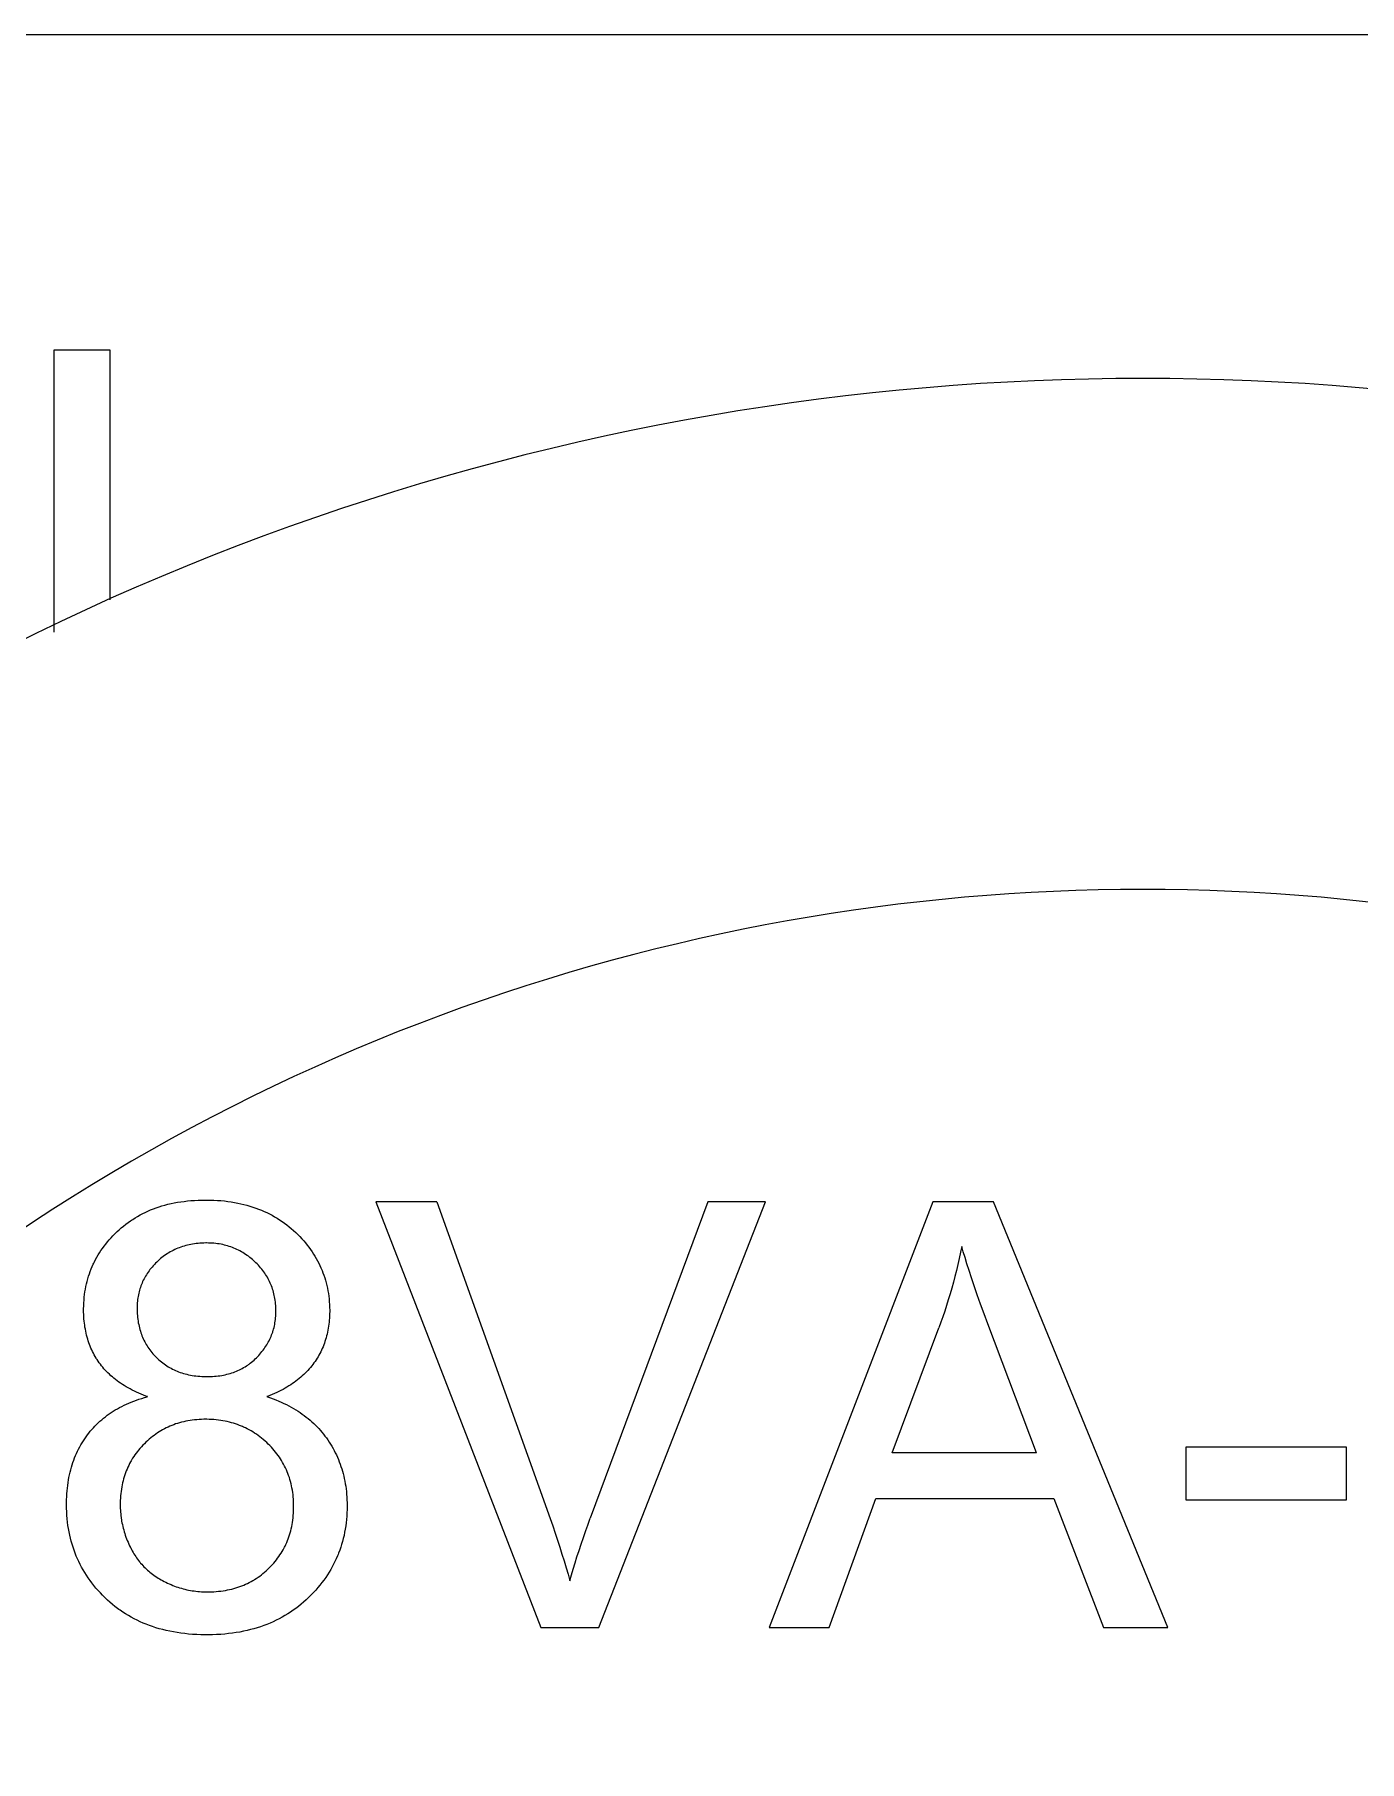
# Model space of a CAD drawing. Header units: millimetres. Extents: x -3 to 101, y -1 to 134.
# Drawn here: x 24.9 to 25.366, y 39.103 to 39.711 of the extents above; entities that cross this region are included whole.
import ezdxf

# ---------------------------------------------------------------- set-up
doc = ezdxf.new("R2010")
doc.units = ezdxf.units.MM

msp = doc.modelspace()

# ---------------------------------------------------------------- linework, layer by layer
for p, q in [((24.40615, 39.71114), (26.17385, 39.71114)), ((24.90641, 39.60001), (24.90641, 39.5006)), ((24.92626, 39.60001), (24.90641, 39.60001)), ((24.92626, 39.51206), (24.92626, 39.60001)), ((25.01988, 39.30001), (25.07799, 39.15001)), ((25.04136, 39.30001), (25.01988, 39.30001)), ((25.13683, 39.30001), (25.0954, 39.18858)), ((25.09836, 39.15001), (25.15709, 39.30001)), ((25.15709, 39.30001), (25.13683, 39.30001)), ((25.21602, 39.30001), (25.15842, 39.15001)), ((25.23741, 39.30001), (25.21602, 39.30001)), ((25.2988, 39.15001), (25.23741, 39.30001)), ((25.2017, 39.21161), (25.21817, 39.2556)), ((25.25255, 39.21161), (25.2017, 39.21161)), ((25.30514, 39.21355), (25.30514, 39.19503)), ((25.36173, 39.21355), (25.30514, 39.21355)), ((25.36173, 39.19503), (25.36173, 39.21355)), ((25.1795, 39.15001), (25.19597, 39.19544)), ((25.19597, 39.19544), (25.25869, 39.19544)), ((25.25869, 39.19544), (25.27619, 39.15001)), ((25.30514, 39.19503), (25.36173, 39.19503)), ((25.07799, 39.15001), (25.09836, 39.15001)), ((25.15842, 39.15001), (25.1795, 39.15001)), ((25.27619, 39.15001), (25.2988, 39.15001))]:
    msp.add_line(p, q)
for points in [[(24.92871, 39.28947), (24.92946, 39.29016), (24.93022, 39.29082), (24.93099, 39.29146), (24.93178, 39.29208), (24.93258, 39.29268), (24.9334, 39.29326), (24.93382, 39.29354), (24.93424, 39.29381), (24.93509, 39.29435), (24.93595, 39.29486), (24.93684, 39.29535), (24.93774, 39.29582), (24.93866, 39.29627), (24.93959, 39.2967), (24.94054, 39.29711), (24.94151, 39.29749), (24.9425, 39.29786), (24.94351, 39.2982), (24.94454, 39.29852), (24.94559, 39.29882), (24.94665, 39.2991), (24.94774, 39.29935), (24.94885, 39.29959), (24.94998, 39.2998), (24.95114, 39.29999), (24.95231, 39.30015), (24.95351, 39.30029), (24.95474, 39.30041), (24.95599, 39.3005), (24.95726, 39.30057), (24.95856, 39.30061), (24.95988, 39.30062)], [(24.95988, 39.30062), (24.96021, 39.30062), (24.96152, 39.30061), (24.96281, 39.30056), (24.96408, 39.30049), (24.96532, 39.3004), (24.96654, 39.30028), (24.96774, 39.30014), (24.96891, 39.29997), (24.97007, 39.29978), (24.9712, 39.29956), (24.97231, 39.29933), (24.9734, 39.29906), (24.97448, 39.29878), (24.97553, 39.29847), (24.97656, 39.29815), (24.97758, 39.29779), (24.97858, 39.29742), (24.97956, 39.29703), (24.98052, 39.29661), (24.98147, 39.29617), (24.9824, 39.29571), (24.98332, 39.29523), (24.98422, 39.29472), (24.9851, 39.29419), (24.98597, 39.29364), (24.98682, 39.29307), (24.98766, 39.29248), (24.98848, 39.29186), (24.98929, 39.29122), (24.99009, 39.29056), (24.99087, 39.28987), (24.99164, 39.28916)], [(25.04136, 39.30001), (25.08127, 39.18843), (25.08217, 39.18584), (25.08303, 39.1833), (25.08386, 39.18079), (25.08466, 39.17831), (25.08543, 39.17587), (25.08617, 39.17347), (25.08688, 39.1711), (25.08757, 39.16877), (25.08823, 39.16648)], [(24.91694, 39.26192), (24.91695, 39.26232), (24.91697, 39.26334), (24.91701, 39.26436), (24.91708, 39.26535), (24.91717, 39.26634), (24.91728, 39.26731), (24.91741, 39.26826), (24.91757, 39.26921), (24.91775, 39.27014), (24.91795, 39.27106), (24.91817, 39.27196), (24.91841, 39.27286), (24.91868, 39.27374), (24.91897, 39.27462), (24.91928, 39.27548), (24.91961, 39.27633), (24.91996, 39.27718), (24.92033, 39.27801), (24.92053, 39.27842), (24.92073, 39.27883), (24.92115, 39.27965), (24.92159, 39.28045), (24.92205, 39.28125), (24.92254, 39.28204), (24.92305, 39.28282), (24.92358, 39.28359), (24.92413, 39.28435), (24.92471, 39.2851), (24.92532, 39.28585), (24.92595, 39.28659), (24.9266, 39.28732), (24.92728, 39.28804), (24.92798, 39.28876), (24.92871, 39.28947)], [(24.96023, 39.28548), (24.95994, 39.28548), (24.95925, 39.28547), (24.95857, 39.28544), (24.9579, 39.2854), (24.95724, 39.28534), (24.95659, 39.28527), (24.95595, 39.28518), (24.95532, 39.28509), (24.9547, 39.28498), (24.95409, 39.28485), (24.95349, 39.28471), (24.9529, 39.28456), (24.95232, 39.2844), (24.95175, 39.28422), (24.95119, 39.28403), (24.95063, 39.28383), (24.95008, 39.28361), (24.94954, 39.28338), (24.94901, 39.28314), (24.94848, 39.28288), (24.94822, 39.28275), (24.94796, 39.28261), (24.94745, 39.28233), (24.94695, 39.28203), (24.94645, 39.28173), (24.94596, 39.2814), (24.94548, 39.28107), (24.945, 39.28072), (24.94453, 39.28035), (24.94406, 39.27998), (24.9436, 39.27958), (24.94315, 39.27918), (24.9427, 39.27875)], [(24.97762, 39.27852), (24.97736, 39.27877), (24.9769, 39.2792), (24.97643, 39.27962), (24.97595, 39.28002), (24.97548, 39.28041), (24.97499, 39.28078), (24.97451, 39.28113), (24.97401, 39.28147), (24.97352, 39.2818), (24.97301, 39.28211), (24.9725, 39.28241), (24.97199, 39.28269), (24.97147, 39.28296), (24.97095, 39.28321), (24.97042, 39.28346), (24.96988, 39.28368), (24.96961, 39.28379), (24.96933, 39.2839), (24.96878, 39.2841), (24.96823, 39.28429), (24.96766, 39.28446), (24.96709, 39.28462), (24.96651, 39.28477), (24.96592, 39.2849), (24.96533, 39.28502), (24.96472, 39.28513), (24.96411, 39.28522), (24.96349, 39.2853), (24.96285, 39.28536), (24.96221, 39.28542), (24.96156, 39.28545), (24.9609, 39.28547), (24.96023, 39.28548)], [(24.99164, 39.28916), (24.99238, 39.28844), (24.9931, 39.28771), (24.99379, 39.28698), (24.99445, 39.28623), (24.99509, 39.28548), (24.99571, 39.28472), (24.9963, 39.28395), (24.99686, 39.28318), (24.99741, 39.28239), (24.99792, 39.2816), (24.99842, 39.2808), (24.99889, 39.28), (24.99934, 39.27918), (24.99977, 39.27836), (25.00017, 39.27752), (25.00055, 39.27668), (25.00091, 39.27583), (25.00124, 39.27497), (25.00156, 39.2741), (25.00185, 39.27322), (25.00212, 39.27233), (25.00237, 39.27142), (25.00259, 39.27051), (25.0028, 39.26959), (25.00298, 39.26866), (25.00314, 39.26771), (25.00327, 39.26676), (25.00339, 39.26579), (25.00348, 39.26481), (25.00354, 39.26381), (25.00359, 39.26281), (25.00361, 39.26179), (25.00361, 39.26144)], [(25.22626, 39.28425), (25.22583, 39.28221), (25.22536, 39.28007), (25.22487, 39.27794), (25.22437, 39.27583), (25.22384, 39.27373), (25.22328, 39.27165), (25.22271, 39.26959), (25.22212, 39.26754), (25.22151, 39.26551), (25.22088, 39.26349), (25.22023, 39.26149), (25.21957, 39.25951), (25.21888, 39.25755), (25.21817, 39.2556)], [(25.25255, 39.21161), (25.23547, 39.25696), (25.23415, 39.26053), (25.23289, 39.26397), (25.23172, 39.26727), (25.23064, 39.27037), (25.22968, 39.27318), (25.22882, 39.27577), (25.22806, 39.27815), (25.22739, 39.28034), (25.22679, 39.28237), (25.22626, 39.28425)], [(24.9427, 39.27875), (24.94227, 39.27832), (24.94185, 39.27789), (24.94144, 39.27745), (24.94105, 39.277), (24.94068, 39.27656), (24.94032, 39.27611), (24.93998, 39.27565), (24.93965, 39.27519), (24.93933, 39.27473), (24.93903, 39.27427), (24.93874, 39.27379), (24.93847, 39.27332), (24.93821, 39.27284), (24.93796, 39.27235), (24.93785, 39.27211), (24.93773, 39.27186), (24.93751, 39.27137), (24.9373, 39.27087), (24.93711, 39.27036), (24.93693, 39.26985), (24.93676, 39.26934), (24.93661, 39.26882), (24.93647, 39.26829), (24.93634, 39.26776), (24.93622, 39.26722), (24.93612, 39.26667), (24.93603, 39.26612), (24.93595, 39.26556), (24.93589, 39.26499), (24.93584, 39.26442), (24.9358, 39.26384), (24.93578, 39.26325), (24.93577, 39.26265), (24.93577, 39.26256)], [(24.98468, 39.26154), (24.98468, 39.26155), (24.98467, 39.2622), (24.98465, 39.26284), (24.98461, 39.26346), (24.98456, 39.26408), (24.9845, 39.26469), (24.98442, 39.26529), (24.98433, 39.26588), (24.98423, 39.26646), (24.98411, 39.26704), (24.98398, 39.2676), (24.98383, 39.26816), (24.98367, 39.26871), (24.9835, 39.26926), (24.98332, 39.2698), (24.98312, 39.27033), (24.98291, 39.27085), (24.9828, 39.27111), (24.98268, 39.27137), (24.98244, 39.27189), (24.98219, 39.27239), (24.98193, 39.27289), (24.98165, 39.27339), (24.98136, 39.27388), (24.98105, 39.27437), (24.98073, 39.27485), (24.98039, 39.27532), (24.98004, 39.27579), (24.97968, 39.27626), (24.9793, 39.27672), (24.9789, 39.27718), (24.97849, 39.27763), (24.97806, 39.27808), (24.97762, 39.27852)], [(24.92245, 39.24331), (24.92207, 39.24385), (24.92171, 39.2444), (24.92153, 39.24468), (24.92136, 39.24496), (24.92102, 39.24552), (24.9207, 39.2461), (24.92038, 39.24668), (24.92009, 39.24727), (24.9198, 39.24787), (24.91953, 39.24848), (24.91927, 39.24909), (24.91903, 39.24972), (24.9188, 39.25036), (24.91858, 39.251), (24.91837, 39.25165), (24.91818, 39.25232), (24.918, 39.25299), (24.91784, 39.25368), (24.91769, 39.25437), (24.91755, 39.25507), (24.91742, 39.25579), (24.91731, 39.25652), (24.91722, 39.25725), (24.91713, 39.258), (24.91707, 39.25876), (24.91701, 39.25954), (24.91698, 39.26032), (24.91695, 39.26112), (24.91694, 39.26192)], [(24.93577, 39.26256), (24.93578, 39.26194), (24.9358, 39.26125), (24.93583, 39.26057), (24.93588, 39.2599), (24.93594, 39.25925), (24.93602, 39.25861), (24.93611, 39.25798), (24.93621, 39.25736), (24.93633, 39.25675), (24.93646, 39.25616), (24.9366, 39.25557), (24.93675, 39.25499), (24.93692, 39.25443), (24.9371, 39.25387), (24.93729, 39.25332), (24.9375, 39.25278), (24.93772, 39.25225), (24.93795, 39.25173), (24.93819, 39.25122), (24.93845, 39.25071), (24.93858, 39.25046), (24.93872, 39.25021), (24.939, 39.24972), (24.9393, 39.24923), (24.93961, 39.24875), (24.93993, 39.24828), (24.94027, 39.24781), (24.94062, 39.24735), (24.94099, 39.2469), (24.94137, 39.24645), (24.94176, 39.24601), (24.94218, 39.24557), (24.9426, 39.24514)], [(24.97782, 39.24507), (24.97817, 39.24542), (24.9786, 39.24587), (24.979, 39.24632), (24.9794, 39.24678), (24.97977, 39.24724), (24.98013, 39.2477), (24.98048, 39.24817), (24.98081, 39.24864), (24.98113, 39.24911), (24.98143, 39.24959), (24.98172, 39.25008), (24.98199, 39.25056), (24.98225, 39.25105), (24.9825, 39.25155), (24.98273, 39.25205), (24.98295, 39.25256), (24.98316, 39.25307), (24.98335, 39.25359), (24.98353, 39.25411), (24.98362, 39.25438), (24.9837, 39.25464), (24.98385, 39.25518), (24.984, 39.25572), (24.98412, 39.25627), (24.98424, 39.25682), (24.98434, 39.25739), (24.98443, 39.25795), (24.98451, 39.25853), (24.98457, 39.25912), (24.98462, 39.25971), (24.98465, 39.26031), (24.98467, 39.26092), (24.98468, 39.26154)], [(25.00361, 39.26144), (25.00361, 39.26131), (25.0036, 39.26055), (25.00357, 39.25979), (25.00353, 39.25904), (25.00348, 39.25831), (25.00341, 39.25758), (25.00333, 39.25686), (25.00323, 39.25615), (25.00312, 39.25545), (25.003, 39.25476), (25.00286, 39.25408), (25.0027, 39.25341), (25.00254, 39.25275), (25.00236, 39.25209), (25.00217, 39.25144), (25.00196, 39.2508), (25.00174, 39.25017), (25.00151, 39.24955), (25.00126, 39.24894), (25.00101, 39.24833), (25.00073, 39.24774), (25.00045, 39.24714), (25.00015, 39.24656), (24.99984, 39.24599), (24.99951, 39.24542), (24.99918, 39.24486), (24.99883, 39.24431), (24.99846, 39.24376), (24.99808, 39.24322)], [(24.93945, 39.23135), (24.93889, 39.23156), (24.93803, 39.23189), (24.93719, 39.23223), (24.93638, 39.23258), (24.93558, 39.23293), (24.93481, 39.23329), (24.93406, 39.23367), (24.93333, 39.23405), (24.93262, 39.23443), (24.93193, 39.23483), (24.93126, 39.23523), (24.93061, 39.23565), (24.92997, 39.23607), (24.92936, 39.23649), (24.92876, 39.23693), (24.92818, 39.23737), (24.92761, 39.23782), (24.92707, 39.23828), (24.92654, 39.23874), (24.92602, 39.23922), (24.92552, 39.2397), (24.92504, 39.24019), (24.92457, 39.24069), (24.92411, 39.2412), (24.92368, 39.24171), (24.92325, 39.24223), (24.92284, 39.24277), (24.92264, 39.24304), (24.92245, 39.24331)], [(24.9426, 39.24514), (24.94303, 39.24473), (24.94347, 39.24433), (24.94391, 39.24394), (24.94436, 39.24357), (24.94482, 39.24321), (24.94529, 39.24286), (24.94576, 39.24253), (24.94625, 39.24221), (24.94674, 39.2419), (24.94724, 39.24161), (24.94774, 39.24133), (24.94826, 39.24106), (24.94878, 39.24081), (24.94932, 39.24056), (24.94986, 39.24033), (24.95041, 39.24011), (24.95097, 39.23991), (24.95154, 39.23972), (24.95212, 39.23954), (24.95271, 39.23937), (24.95332, 39.23922), (24.95393, 39.23908), (24.95455, 39.23895), (24.95519, 39.23883), (24.95584, 39.23873), (24.95649, 39.23864), (24.95717, 39.23857), (24.95785, 39.23851), (24.95855, 39.23846), (24.95926, 39.23843), (24.95998, 39.23842), (24.96043, 39.23841)], [(24.96043, 39.23841), (24.96096, 39.23842), (24.96166, 39.23844), (24.96235, 39.23847), (24.96302, 39.23852), (24.96368, 39.23858), (24.96433, 39.23865), (24.96497, 39.23874), (24.9656, 39.23884), (24.96621, 39.23895), (24.96682, 39.23908), (24.96741, 39.23922), (24.96799, 39.23937), (24.96856, 39.23954), (24.96913, 39.23971), (24.96968, 39.2399), (24.97022, 39.2401), (24.97076, 39.24032), (24.97129, 39.24055), (24.9718, 39.24079), (24.97231, 39.24104), (24.97281, 39.2413), (24.97331, 39.24158), (24.97379, 39.24187), (24.97427, 39.24217), (24.97474, 39.24249), (24.97497, 39.24265), (24.9752, 39.24281), (24.97566, 39.24316), (24.9761, 39.24351), (24.97654, 39.24388), (24.97698, 39.24426), (24.9774, 39.24466), (24.97782, 39.24507)], [(24.99808, 39.24322), (24.99768, 39.24268), (24.99727, 39.24215), (24.99684, 39.24162), (24.9964, 39.24111), (24.99594, 39.2406), (24.99547, 39.2401), (24.99498, 39.23961), (24.99448, 39.23912), (24.99396, 39.23864), (24.99343, 39.23817), (24.99288, 39.23771), (24.99231, 39.23726), (24.99173, 39.23681), (24.99113, 39.23638), (24.99052, 39.23595), (24.98989, 39.23552), (24.98924, 39.23511), (24.98857, 39.2347), (24.98788, 39.23431), (24.98718, 39.23392), (24.98646, 39.23354), (24.98572, 39.23316), (24.98495, 39.2328), (24.98417, 39.23244), (24.98337, 39.2321), (24.98255, 39.23176), (24.98171, 39.23143), (24.98151, 39.23135)], [(24.91827, 39.21785), (24.91878, 39.2185), (24.9193, 39.21914), (24.91983, 39.21977), (24.92037, 39.22038), (24.92093, 39.22098), (24.92151, 39.22156), (24.9221, 39.22213), (24.9227, 39.22269), (24.92332, 39.22323), (24.92396, 39.22376), (24.92461, 39.22428), (24.92527, 39.22478), (24.92596, 39.22527), (24.92666, 39.22575), (24.92737, 39.22621), (24.9281, 39.22666), (24.92885, 39.2271), (24.92962, 39.22753), (24.93041, 39.22794), (24.93121, 39.22834), (24.93203, 39.22872), (24.93288, 39.2291), (24.93374, 39.22946), (24.93462, 39.2298), (24.93552, 39.23013), (24.93644, 39.23045), (24.93739, 39.23076), (24.93835, 39.23105), (24.93934, 39.23132), (24.93945, 39.23135)], [(24.98151, 39.23135), (24.9817, 39.23129), (24.98272, 39.23093), (24.98372, 39.23057), (24.9847, 39.23018), (24.98565, 39.22979), (24.98658, 39.22939), (24.98748, 39.22897), (24.98837, 39.22854), (24.98923, 39.2281), (24.99007, 39.22765), (24.99088, 39.22718), (24.99168, 39.22671), (24.99246, 39.22622), (24.99321, 39.22572), (24.99395, 39.22521), (24.99467, 39.22469), (24.99537, 39.22416), (24.99605, 39.22362), (24.99672, 39.22306), (24.99737, 39.22249), (24.998, 39.22191), (24.99861, 39.22132), (24.99921, 39.22071), (24.99979, 39.22009), (25.00035, 39.21946), (25.0009, 39.21882), (25.00144, 39.21816), (25.00196, 39.21749), (25.00246, 39.21681)], [(24.95992, 39.22337), (24.95926, 39.22337), (24.95842, 39.22334), (24.9576, 39.2233), (24.95679, 39.22324), (24.95599, 39.22317), (24.95521, 39.22307), (24.95444, 39.22296), (24.95368, 39.22284), (24.95293, 39.22269), (24.9522, 39.22253), (24.95147, 39.22235), (24.95076, 39.22216), (24.95006, 39.22195), (24.94936, 39.22172), (24.94868, 39.22148), (24.94801, 39.22122), (24.94734, 39.22095), (24.94669, 39.22066), (24.94604, 39.22035), (24.9454, 39.22002), (24.94477, 39.21968), (24.94415, 39.21932), (24.94353, 39.21895), (24.94293, 39.21856), (24.94233, 39.21815), (24.94173, 39.21772), (24.94115, 39.21728), (24.94057, 39.21682), (24.94, 39.21633), (24.93944, 39.21583), (24.93888, 39.21532), (24.93833, 39.21478)], [(24.98199, 39.21465), (24.98142, 39.2152), (24.98083, 39.21573), (24.98024, 39.21624), (24.97965, 39.21673), (24.97904, 39.2172), (24.97843, 39.21766), (24.97781, 39.21809), (24.97718, 39.21851), (24.97655, 39.21891), (24.97591, 39.21929), (24.97526, 39.21966), (24.9746, 39.22001), (24.97394, 39.22034), (24.97326, 39.22065), (24.97292, 39.2208), (24.97258, 39.22095), (24.97189, 39.22123), (24.97119, 39.22149), (24.97048, 39.22174), (24.96976, 39.22197), (24.96904, 39.22218), (24.9683, 39.22238), (24.96755, 39.22255), (24.96679, 39.22272), (24.96603, 39.22286), (24.96525, 39.22299), (24.96446, 39.22309), (24.96366, 39.22319), (24.96285, 39.22326), (24.96203, 39.22332), (24.96119, 39.22335), (24.96034, 39.22337), (24.95992, 39.22337)], [(24.91091, 39.19339), (24.91091, 39.194), (24.91093, 39.19507), (24.91097, 39.19611), (24.91103, 39.19714), (24.91111, 39.19815), (24.91121, 39.19914), (24.91133, 39.20011), (24.91147, 39.20107), (24.91162, 39.20201), (24.91179, 39.20293), (24.91198, 39.20384), (24.91219, 39.20474), (24.91241, 39.20562), (24.91265, 39.20648), (24.91291, 39.20733), (24.91318, 39.20816), (24.91348, 39.20899), (24.91378, 39.20979), (24.91411, 39.21059), (24.91445, 39.21137), (24.91481, 39.21214), (24.91518, 39.21289), (24.91557, 39.21364), (24.91598, 39.21437), (24.91641, 39.21509), (24.91685, 39.21579), (24.91731, 39.21649), (24.91778, 39.21717), (24.91827, 39.21785)], [(25.00246, 39.21681), (25.00296, 39.21609), (25.00345, 39.21536), (25.00391, 39.21463), (25.00436, 39.21388), (25.00479, 39.21313), (25.00521, 39.21237), (25.0056, 39.2116), (25.00598, 39.21082), (25.00634, 39.21003), (25.00668, 39.20923), (25.007, 39.20842), (25.00731, 39.20761), (25.00759, 39.20678), (25.00786, 39.20594), (25.00812, 39.20509), (25.00835, 39.20423), (25.00857, 39.20337), (25.00877, 39.20248), (25.00895, 39.20159), (25.00911, 39.20069), (25.00926, 39.19977), (25.00938, 39.19885), (25.00949, 39.19791), (25.00958, 39.19695), (25.00965, 39.19599), (25.0097, 39.19501), (25.00974, 39.19401), (25.00975, 39.19301), (25.00975, 39.19288)], [(24.93833, 39.21478), (24.9378, 39.21424), (24.93729, 39.21369), (24.93679, 39.21313), (24.93632, 39.21256), (24.93586, 39.21199), (24.93542, 39.21141), (24.935, 39.21083), (24.9346, 39.21024), (24.93421, 39.20963), (24.93384, 39.20902), (24.93366, 39.20872), (24.93349, 39.20841), (24.93315, 39.20778), (24.93283, 39.20715), (24.93253, 39.2065), (24.93224, 39.20585), (24.93197, 39.20519), (24.93171, 39.20452), (24.93147, 39.20384), (24.93125, 39.20315), (24.93104, 39.20245), (24.93085, 39.20174), (24.93067, 39.20101), (24.93051, 39.20028), (24.93037, 39.19953), (24.93024, 39.19878), (24.93013, 39.198), (24.93004, 39.19722), (24.92996, 39.19642), (24.92991, 39.19561), (24.92986, 39.19479), (24.92984, 39.19395), (24.92984, 39.19329)], [(24.99092, 39.19268), (24.99092, 39.19272), (24.99091, 39.19357), (24.99088, 39.19441), (24.99083, 39.19524), (24.99077, 39.19605), (24.99069, 39.19685), (24.99059, 39.19764), (24.99047, 39.19842), (24.99033, 39.19918), (24.99018, 39.19993), (24.99001, 39.20067), (24.98982, 39.20141), (24.98962, 39.20213), (24.9894, 39.20284), (24.98916, 39.20354), (24.98891, 39.20423), (24.98864, 39.20491), (24.98836, 39.20558), (24.98805, 39.20625), (24.98773, 39.2069), (24.9874, 39.20754), (24.98704, 39.20818), (24.98667, 39.20881), (24.98628, 39.20943), (24.98588, 39.21004), (24.98546, 39.21064), (24.98502, 39.21124), (24.98456, 39.21183), (24.98408, 39.21241), (24.98359, 39.21298), (24.98308, 39.21354), (24.98254, 39.2141), (24.98199, 39.21465)], [(24.92449, 39.16052), (24.92364, 39.16137), (24.92283, 39.16222), (24.92204, 39.16308), (24.92129, 39.16395), (24.92056, 39.16483), (24.91986, 39.16572), (24.91919, 39.16662), (24.91854, 39.16753), (24.91793, 39.16845), (24.91734, 39.16938), (24.91677, 39.17033), (24.91624, 39.17128), (24.91573, 39.17225), (24.91524, 39.17323), (24.91478, 39.17422), (24.91435, 39.17522), (24.91394, 39.17623), (24.91356, 39.17726), (24.9132, 39.1783), (24.91287, 39.17936), (24.91257, 39.18043), (24.91228, 39.18151), (24.91203, 39.18261), (24.9118, 39.18373), (24.91159, 39.18486), (24.91142, 39.18601), (24.91126, 39.18718), (24.91114, 39.18836), (24.91104, 39.18956), (24.91097, 39.19078), (24.91092, 39.19202), (24.91091, 39.19328), (24.91091, 39.19339)], [(24.92984, 39.19329), (24.92984, 39.19264), (24.92986, 39.19198), (24.92989, 39.19134), (24.92994, 39.19069), (24.92999, 39.19005), (24.93006, 39.18942), (24.93014, 39.18878), (24.93018, 39.18846), (24.93023, 39.18815), (24.93034, 39.18752), (24.93045, 39.18689), (24.93058, 39.18627), (24.93073, 39.18564), (24.93088, 39.18502), (24.93105, 39.1844), (24.93123, 39.18378), (24.93142, 39.18316), (24.93163, 39.18254), (24.93185, 39.18191), (24.93208, 39.18129), (24.93233, 39.18067), (24.93259, 39.18005), (24.93286, 39.17943), (24.93315, 39.1788), (24.93346, 39.17817), (24.93352, 39.17805)], [(24.98235, 39.17106), (24.98288, 39.1716), (24.9834, 39.17215), (24.98389, 39.17271), (24.98437, 39.17327), (24.98483, 39.17384), (24.98527, 39.17442), (24.98569, 39.175), (24.9861, 39.17559), (24.98649, 39.17619), (24.98686, 39.1768), (24.98722, 39.17742), (24.98756, 39.17805), (24.98772, 39.17836), (24.98788, 39.17868), (24.98819, 39.17933), (24.98848, 39.17998), (24.98876, 39.18064), (24.98901, 39.18131), (24.98926, 39.182), (24.98948, 39.18269), (24.98969, 39.18339), (24.98989, 39.18411), (24.99007, 39.18483), (24.99023, 39.18557), (24.99037, 39.18632), (24.9905, 39.18708), (24.99061, 39.18786), (24.99071, 39.18864), (24.99079, 39.18945), (24.99085, 39.19026), (24.99089, 39.19109), (24.99091, 39.19194), (24.99092, 39.19268)], [(25.00975, 39.19288), (25.00973, 39.19166), (25.00969, 39.19046), (25.00962, 39.18927), (25.00953, 39.18811), (25.00941, 39.18695), (25.00926, 39.18582), (25.00908, 39.1847), (25.00888, 39.18359), (25.00866, 39.1825), (25.00841, 39.18143), (25.00813, 39.18037), (25.00783, 39.17932), (25.0075, 39.17828), (25.00715, 39.17726), (25.00677, 39.17625), (25.00657, 39.17575), (25.00636, 39.17525), (25.00594, 39.17426), (25.00548, 39.17329), (25.005, 39.17232), (25.00449, 39.17137), (25.00396, 39.17042), (25.0034, 39.16949), (25.00281, 39.16857), (25.0022, 39.16766), (25.00156, 39.16675), (25.00089, 39.16586), (25.0002, 39.16497), (24.99947, 39.1641), (24.99872, 39.16323), (24.99793, 39.16237), (24.99712, 39.16152), (24.99627, 39.16068), (24.99614, 39.16055)], [(25.08823, 39.16648), (25.0888, 39.16854), (25.08941, 39.17063), (25.09005, 39.17276), (25.09072, 39.17493), (25.09143, 39.17716), (25.09218, 39.17943), (25.09297, 39.18176), (25.0938, 39.18415), (25.09451, 39.18613), (25.0954, 39.18858)], [(24.93352, 39.17805), (24.93379, 39.17752), (24.93407, 39.177), (24.93436, 39.17649), (24.93466, 39.17599), (24.93497, 39.1755), (24.93529, 39.17502), (24.93562, 39.17454), (24.93596, 39.17408), (24.9363, 39.17362), (24.93666, 39.17317), (24.93684, 39.17295), (24.93703, 39.17273), (24.93741, 39.1723), (24.93779, 39.17187), (24.93819, 39.17146), (24.9386, 39.17105), (24.93901, 39.17065), (24.93944, 39.17026), (24.93987, 39.16988), (24.94032, 39.16951), (24.94077, 39.16914), (24.94123, 39.16879), (24.94171, 39.16844), (24.94219, 39.1681), (24.94268, 39.16777), (24.94318, 39.16745), (24.9437, 39.16714), (24.94422, 39.16684), (24.94467, 39.16659)], [(24.96053, 39.1626), (24.96112, 39.1626), (24.96198, 39.16262), (24.96283, 39.16266), (24.96367, 39.16272), (24.96449, 39.16279), (24.96529, 39.16288), (24.96608, 39.16299), (24.96686, 39.16312), (24.96763, 39.16326), (24.96838, 39.16342), (24.96912, 39.1636), (24.96985, 39.16379), (24.97057, 39.164), (24.97127, 39.16422), (24.97196, 39.16446), (24.97265, 39.16472), (24.97332, 39.16499), (24.97399, 39.16528), (24.97464, 39.16558), (24.97528, 39.1659), (24.97592, 39.16624), (24.97654, 39.16659), (24.97685, 39.16677), (24.97716, 39.16696), (24.97777, 39.16735), (24.97837, 39.16775), (24.97896, 39.16817), (24.97955, 39.16861), (24.98012, 39.16906), (24.98069, 39.16953), (24.98125, 39.17003), (24.98181, 39.17053), (24.98235, 39.17106)], [(24.94467, 39.16659), (24.94471, 39.16657), (24.94531, 39.16625), (24.94591, 39.16595), (24.94651, 39.16566), (24.94711, 39.16539), (24.94772, 39.16513), (24.94832, 39.16488), (24.94893, 39.16464), (24.94954, 39.16442), (24.95015, 39.16421), (24.95077, 39.16402), (24.95139, 39.16384), (24.95201, 39.16367), (24.95264, 39.16351), (24.95327, 39.16336), (24.9539, 39.16323), (24.95454, 39.16311), (24.95518, 39.163), (24.95583, 39.16291), (24.95649, 39.16283), (24.95714, 39.16276), (24.95781, 39.1627), (24.95848, 39.16265), (24.95916, 39.16262), (24.95984, 39.1626), (24.96053, 39.1626)], [(24.96033, 39.14745), (24.95973, 39.14745), (24.95823, 39.14748), (24.95677, 39.14754), (24.95533, 39.14762), (24.95392, 39.14774), (24.95254, 39.14788), (24.95118, 39.14805), (24.94985, 39.14824), (24.94855, 39.14846), (24.94728, 39.14871), (24.94603, 39.14899), (24.9448, 39.14929), (24.94359, 39.14961), (24.94241, 39.14996), (24.94125, 39.15034), (24.94012, 39.15074), (24.939, 39.15116), (24.93791, 39.15161), (24.93683, 39.15209), (24.93577, 39.15259), (24.93474, 39.15311), (24.93372, 39.15366), (24.93272, 39.15423), (24.93174, 39.15483), (24.93077, 39.15545), (24.92983, 39.1561), (24.92936, 39.15643), (24.9289, 39.15677), (24.92798, 39.15747), (24.92709, 39.15819), (24.9262, 39.15894), (24.92534, 39.15972), (24.92449, 39.16052)], [(24.99614, 39.16055), (24.99528, 39.15974), (24.99441, 39.15896), (24.99352, 39.1582), (24.99261, 39.15748), (24.99169, 39.15677), (24.99075, 39.1561), (24.9898, 39.15545), (24.98883, 39.15482), (24.98784, 39.15422), (24.98683, 39.15365), (24.98581, 39.1531), (24.98477, 39.15258), (24.98371, 39.15208), (24.98263, 39.1516), (24.98153, 39.15115), (24.98041, 39.15073), (24.97927, 39.15033), (24.97811, 39.14995), (24.97693, 39.1496), (24.97573, 39.14928), (24.9745, 39.14898), (24.97325, 39.1487), (24.97198, 39.14845), (24.97068, 39.14823), (24.96935, 39.14804), (24.968, 39.14787), (24.96663, 39.14773), (24.96522, 39.14762), (24.96379, 39.14753), (24.96233, 39.14748), (24.96084, 39.14745), (24.96033, 39.14745)]]:
    msp.add_lwpolyline(points)
for centre, radius, start, end in [((25.29, 38.70001), 0.89, 49.96441, 130.03559), ((23.87579, 38.70001), 1.09, 315, 45), ((25.29, 38.70001), 0.71, 48.59903, 131.40097)]:
    msp.add_arc(centre, radius, start, end)

doc.saveas('drawing.dxf')
